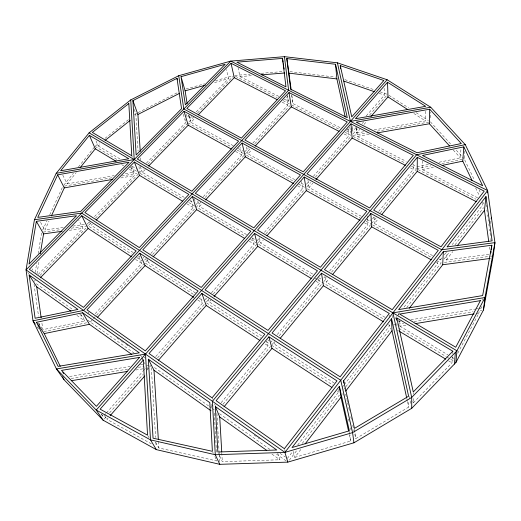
<?xml version="1.0" encoding="UTF-8"?>
<svg xmlns="http://www.w3.org/2000/svg" width="521" height="521" viewBox="0 0 521 521"><rect width="100%" height="100%" fill="white"/><g stroke="black" fill="none" stroke-linecap="round" stroke-linejoin="round"><path stroke-width="0.39" stroke-dasharray="2.6 1.95" d="M378.747 211.35L413.296 169.397L413.303 163.926M452.417 356.657L451.941 362.877L413.27 402.902L413.277 397.432M413.283 394.306L413.283 392.743M477.64 197.798L422.264 169.553L422.381 160.95M374.156 129.918L425.423 120.905L425.598 110.387M430.483 117.759L430.62 112.093M404.042 307.077L437.718 263.398L437.848 260.331M438.988 259.126L440.408 259.907L440.512 257.595M488.841 254.333L446.347 259.999L446.771 252.288M439.053 162.259L460.362 157.83L461 148.303M464.81 150.992L464.237 158.931L474.468 180.201M452.658 353.551L452.84 351.219M483 202.676L482.752 204.981L452.228 244.577M457.796 353.225L478.916 313.082L479.099 311.525M490.619 223.646L491.003 220.455M478.74 308.497L481.13 308.1L481.319 306.53M482.081 300.272L482.27 298.709M35.22 272.437L36.73 263.02M38.248 253.59L41.673 232.294M36.978 273.746L39.225 260.194M481.13 308.1L481.417 306.524M63.249 227.443L44.923 229.995L49 221.125M42.683 230.106L47.053 220.637M49.742 214.808L62.513 187.117M289.324 460.186L297.25 449.877M302.206 443.436L339.366 395.133M343.827 389.343L345.312 387.409M345.807 386.764L390.867 328.197M406.66 307.677L441.17 262.818L437.633 260.858M444.133 258.963L449.571 251.904M455.002 244.844L483.644 207.619M293.089 451.329L294.788 457.379L301.672 448.418M400.519 321.496L398.923 321.757L399.907 320.48M446.347 259.999L452.782 251.61M287.325 458.473L292.756 451.433M297.699 445.025L338.676 391.87L338.318 389.513M342.232 387.259L343.717 385.332M344.212 384.687L389.786 325.573L389.688 323.15M395.133 318.637L397.608 315.426M398.103 314.788L400.577 311.578M440.408 259.907L442.381 257.354M444.348 254.802L445.826 252.88M62.807 175.147L67.17 183.887L76.209 172.614M63.855 185.137L73.396 173.246M78.424 166.994L93.995 147.593M223.027 404.224L270.51 346.465M272.053 344.583L274.105 342.082M279.236 335.843L322.864 282.779M323.886 281.529L326.967 277.784M331.584 272.164L370.587 224.72M371.616 223.47L376.26 217.817M380.395 212.796L416.012 169.468M334.254 383.046L275.055 344.622L276.084 343.372M384.967 317.263L326.276 282.2L329.376 278.429M432.606 255.603L374.423 223.529L378.031 219.133M221.132 402.733L268.028 345.788L266.765 341.157M271.102 342.056L272.131 340.806M277.276 334.56L319.451 283.352L318.585 277.869M323.886 277.967L324.915 276.71M329.565 271.07L367.78 224.668L367.403 219.165M372.561 218.859L374.111 216.983M104.213 418.995L106.349 416.553M109.553 412.879L143.177 374.365M146.915 370.086L149.052 367.637M149.586 367.025L151.188 365.195L144.786 366.256M157.563 357.888L204.323 304.336M206.446 301.9L208.569 299.471M213.343 294L261.106 239.295M265.899 233.805L304.785 189.266M306.915 186.824L310.64 182.558M315.426 177.075L351.063 136.255M353.186 133.832L357.419 128.98M362.18 123.523L363.769 121.706M369.591 115.037L387.585 94.425M151.357 443.84L106.948 419.359L108.01 418.135M261.594 335.882L209.292 301.939L210.888 300.103M312.633 274.053L260.656 243.007L263.313 239.96M361.313 216.306L309.051 187.488L312.769 183.216M356.11 127.463L356.533 133.011L359.731 129.345M363.997 124.447L366.133 121.999M101.035 414.247L103.288 416.572L105.952 413.524M106.486 412.912L142.728 371.473M143.255 370.867L145.392 368.425L144.662 367.051M155.772 356.553L202.539 303.079L200.331 297.055M206.687 298.338L205.619 299.555L204.805 297.289M211.48 292.854L254.092 244.128L252.574 238.064M256.99 240.813L259.647 237.778M264.427 232.314L302.655 188.595L301.503 181.393M306.452 184.258L309.116 181.21M313.368 176.345L348.484 136.196L347.872 129.084M352.359 128.778L352.886 131.162L356.09 127.502M366.224 115.909L384.368 95.167L384.114 88.218M195.479 292.978L148.166 262.265L149.266 261.067M246.609 234.613L199.536 206.492L201.738 204.102M294.769 179.615L248.029 153.845L251.858 149.683M95.167 313.707L141.673 263.379L138.436 256.065M146.401 258.26L144.747 260.044L143.47 257.113M150.803 253.493L193.213 207.592L190.81 200.279M196.117 204.447L198.872 201.464M203.281 196.691L241.868 154.932L240.051 147.267M244.61 151.963L248.445 147.814M252.822 143.073L287.872 105.138L286.583 97.18M90.309 322.011L144.363 263.418M147.651 259.855L144.916 262.818L193.714 294.573M152.581 254.515L195.277 208.231M200.787 202.252L196.371 207.039L244.896 236.098M205.202 197.466L243.841 155.584M249.865 149.058L244.948 154.392L293.108 181.002M254.789 143.724L289.78 105.796M133.226 252.568L91.201 225.293L92.321 224.134M184.271 197.374L142.461 172.399L145.281 169.488M233.31 145.737L190.94 122.376L194.874 118.313M38.28 274.391L82.976 228.406L78.664 219.94M87.15 224.108L89.397 221.796M94.451 216.599L134.307 175.584L130.771 166.687M146.368 163.171L185.763 122.637L185.281 119.465M188.341 114.926L189.488 118.808L191.748 116.476M196.274 111.82L228.517 78.645L226.42 69.567M34.269 281.275L35.402 280.109M39.928 275.44L85.809 228.172M90.328 223.509L88.075 225.834L131.383 254.014M95.408 218.279L138.28 174.099M139.973 172.353L143.36 168.863M147.879 164.206L193.571 117.121M197.498 113.077L233.395 76.092M95.486 145.952L99.394 142.839M105.04 138.332L128.882 119.296M134.535 114.789L136.971 113.187M96.027 140.963L98.176 145.945L100.683 143.939M352.782 425.37L355.797 438.643L408.705 407.096L408.653 400.89M138.117 112.601L177.817 92.458M294.788 457.379L350.783 441.013L349.891 434.735M185.971 89.019L204.545 83.79M215.381 80.742L232.405 75.949M214.574 82.572L228.517 78.645M416.95 166.844L428.79 164.389M416.526 168.837L430.841 165.867M441.971 163.555L464.237 158.931L456.044 149.95M422.264 169.553L433.387 167.248M80.768 314.215L84.799 321.027L42.846 329.65L41.83 322.519M43.92 331.538L88.739 322.336M67.17 183.887L114.19 175.616M125.346 173.656L134.112 172.119L131.754 166.173M356.533 133.011L363.743 131.748M64.441 186.108L112.295 177.7M121.868 176.02L137.016 173.356M353.192 135.369L367.513 132.848M377.067 131.175L428.796 122.083M120.781 177.961L134.307 175.584M356.644 127.717L357.295 136.417L369.311 134.307M69.573 376.488L130.022 366.445M140.357 364.726L145.131 363.932L144.408 362.544M410.893 319.77L474.748 309.161M475.543 309.025L477.939 308.627M71.188 378.474L127.984 369.044M138.384 367.318L143.985 366.387M393.348 324.98L403.71 323.261M414.078 321.535L473.081 311.74M480.258 310.549L481.853 310.282M135.831 370.014L145.392 368.425M399.789 320.539L399.92 326.192L407.096 325M476.52 313.479L478.916 313.082M72.81 226.107L84.76 224.44M43.276 232.073L60.872 229.624M71.273 228.172L87.274 225.945M69.306 230.308L82.976 228.406M444.374 262.389L490.02 256.319M490.821 256.208L493.224 255.889M234.756 75.447L249.956 74.223M261.158 73.318L283.522 71.514M238.012 67.476L239.979 76.587L252.789 75.552M219.758 456.149L222.298 461.658L279.901 459.769L277.263 451.505M289.923 71.638L335.576 77.128M155.545 442.388L158.872 447.982L216.931 460.968L214.652 456.142M344.882 79.628L373.857 89.671M379.959 91.787L386.823 94.164M379.021 93.311L384.368 95.167M239.979 76.587L278.911 96.444M283.958 99.016L288.282 101.224L287.592 95.571M291.558 94.809L292.913 103.581L340.558 127.886M346.335 130.83L348.497 131.93L348.23 128.765M357.295 136.417L406.172 161.347M412.639 164.649L416.233 166.479M235.394 76.248L277.185 97.609M282.949 100.553L290.151 104.239M291.597 104.975L339.308 129.364M345.091 132.321L350.874 135.278M353.043 136.385L404.986 162.936M411.479 166.258L415.804 168.465M417.979 169.579L475.966 199.217M482.485 202.552L483.937 203.294M282.154 102.214L287.872 105.138M344.14 133.969L348.484 136.196M410.418 167.925L413.296 169.397M238.253 148.459L243.196 151.181M301.145 183.131L305.391 185.469M366.966 219.419L370.496 221.366L370.398 219.79M187.964 122.904L232.125 147.306M237.114 150.061L243.522 153.604M298.767 184.128L304.433 187.26M307.273 188.83L360.46 218.221M366.139 221.353L371.102 224.095M372.515 224.877L431.264 257.341M235.512 151.409L241.868 154.932M297.699 185.854L302.655 188.595M364.251 222.708L367.78 224.668M436.298 262.61L437.718 263.398M98.176 145.945L120.364 159.198M132.152 166.245L137.01 169.143M189.846 200.702L193.33 202.786M252.144 237.921L255.609 239.986M318.872 277.778L320.949 279.022M399.92 326.192L447.839 354.814M452.007 357.302L454.084 358.546M94.998 146.342L117.205 159.641M130.387 167.534L136.632 171.272M140.103 173.35L183.177 199.139M188.732 202.467L195.681 206.622M250.445 239.419L257.374 243.567M258.768 244.401L311.017 275.687M315.198 278.188L317.289 279.438M317.986 279.855L383.573 319.132M398.91 328.315L446.204 356.631M446.901 357.048L453.856 361.209M121.627 164.629L123.711 165.873M129.254 169.201L134.112 172.119M186.941 203.828L193.213 207.592M249.246 241.223L254.092 244.128M315.98 281.275L319.451 283.352M388.405 324.739L389.786 325.573M397.054 329.93L398.441 330.763M448.47 360.786L451.941 362.877M388.946 95.297L408.646 107.899M416.123 112.679L428.347 120.501M413.856 113.487L425.423 120.905M138.645 256.085L139.999 256.97M267.709 339.855L269.064 340.734M136.795 257.537L142.207 261.06M199.139 298.097L203.203 300.747M206.59 302.948L260.715 338.162M266.127 341.685L269.513 343.886M271.539 345.208L332.808 385.071M135.571 259.399L141.673 263.379M197.811 299.992L202.539 303.079M265.313 344.016L268.028 345.788M337.315 390.984L338.676 391.87M116.717 337.771L120.67 340.571M121.334 341.034L125.287 343.834M125.945 344.303L129.898 347.097M143.744 356.892L145.717 358.292M211.233 404.641L213.206 406.035M254.222 435.055L259.517 438.799M280.044 453.322L285.339 457.067M36.333 283.73L72.536 309.409M79.778 314.541L83.725 317.341M87.678 320.148L133.982 352.991M141.263 358.155L143.249 359.562M154.503 367.546L208.875 406.113M209.54 406.582L211.533 407.995M212.19 408.464L214.183 409.877M219.491 413.635L269.917 449.408M276.553 454.117L286.511 461.176M76.9 315.413L84.799 321.027M271.962 454.123L279.901 459.769M430.385 121.803L451.134 144.558M453.296 150.061L460.362 157.83M37.121 326.836L38.489 328.842M38.3 322.942L41.934 328.308M101.562 414.013L103.288 416.572M104.812 416.175L106.948 419.359M27.75 272.542L28.603 273.87M31.963 268.771L32.803 270.112M147.938 435.83L149.123 437.796M88.147 311.897L88.935 313.264M40.54 222.298L44.923 229.995M140.416 354.912L141.504 356.996M141.868 357.686L142.956 359.77M147.261 367.605L147.977 368.985M89.449 221.751L91.201 225.293M479.053 189.735L480.818 193.408M475.666 188.009L479.496 196M212.698 452.007L213.35 453.381M218.494 453.387L219.445 455.458M146.902 259.334L148.166 262.265M211.122 405.67L211.76 407.162M212.073 397.823L212.659 399.229M214.724 404.146L215.316 405.553M131.774 155.733L132.354 157.225M140.175 166.446L142.461 172.399M134.197 109.403L135.786 113.786L138.072 151.057M208.218 298.917L209.292 301.939M194.222 198.586L195.642 202.982M197.804 201.067L199.536 206.492M284.609 449.434L285.065 450.939M183.197 114.125L185.763 122.637M188.882 115.401L190.94 122.376M274.254 341.529L275.055 344.622M259.38 237.687L260.656 243.007M246.453 146.942L248.029 153.845M345.683 394.13L346.745 398.819M346.927 399.6L347.455 401.938M347.637 402.72L348.699 407.409M348.875 408.19L349.409 410.528M350.828 416.78L351.714 420.681M342.877 393.648L343.235 395.237M348.595 419.008L349.135 421.385M350.561 427.728L351.102 430.105M412.912 401.313L413.27 402.902M349.383 434.755L350.783 441.013M349.695 127.007L350.386 130.146M350.561 130.934L351.076 133.291M409.096 396.403L411.017 405.136M347.807 128.772L348.497 131.93M406.79 398.35L407.311 400.734M407.487 401.528L408.705 407.096M287.39 95.636L288.282 101.224M188.993 115.61L189.488 118.808M186.629 114.255L187.234 118.189M307.963 180.273L309.051 187.488M325.475 276.703L326.276 282.2M349.448 431.603L349.78 433.954M34.041 284.258L38.534 316.208M39.544 323.398L39.883 325.794M486.223 205.209L486.445 206.811M486.888 210.009L487.109 211.611M487.552 214.815L487.773 216.417M488.21 219.615L488.431 221.217M488.874 224.421L489.095 226.023M489.538 229.22L489.76 230.823M490.085 233.174L490.411 235.525M490.841 238.657L491.056 240.22M489.466 246.961L489.792 249.344M354.567 429.187L355.797 438.643M291.903 95.577L292.913 103.581M352.509 126.401L352.886 131.162M367.188 216.02L367.351 218.377M140.644 157.928L140.8 160.338M158.462 441.502L158.872 447.982M139.016 166.453L139.413 172.933M151.337 367.631L155.616 437.451M155.909 442.322L156.163 446.386M374.052 217.224L374.423 223.529M221.783 452.723L222.298 461.658M216.925 413.374L217.381 421.463M217.426 422.27L218.696 444.921M218.742 445.729L219.009 450.58M219.054 451.388L219.191 453.817M219.237 454.625L219.647 461.906M214.326 413.133L216.534 453.674M389.356 315.088L389.454 317.504M392.424 315.368L392.541 318.611M396.872 323.502L396.937 325.912M398.721 313.642L398.76 315.27M398.884 320.135L398.923 321.757"/><path stroke-width="0.78" d="M381.639 214.737L417.197 171.396L417.295 157.342L484.204 191.135L441.007 246.817L373.642 210.139L417.295 157.342M449.493 145.873L429.382 123.757L429.708 109.215L356.234 122.174L417.041 152.744L461.313 143.536L429.708 109.215M409.252 308.308L442.694 264.753L443.338 251.721L491.844 245.228L491.257 249.891M472.182 180.748L462.791 161.145L463.794 146.876L422.459 155.466L482.648 185.73L463.794 146.876M454.416 364.042L455.374 352.404M455.94 362.46L456.93 350.796L485.018 297.517L494.95 242.636L487.636 190.549L465.266 144.636L430.737 107.241L387.116 79.746L337.419 62.826L284.44 56.672L230.738 61.1L178.729 75.721L130.745 99.915L89.117 132.835L56.216 173.317L34.432 219.738L26.05 269.878L32.999 320.825L56.437 368.946L63.985 379.672L103.145 420.219L156.359 449.63L219.784 464.328L287.833 462.114L353.961 442.785L411.72 408.308L455.94 362.46L483.449 310.021L493.224 255.889L494.95 242.636L441.782 249.761L183.802 108.967L178.729 75.721M488.705 241.386L484.471 210.341L485.963 196.554L447.07 246.895L492.111 240.852L485.963 196.554M487.382 192.855L487.636 190.549L230.738 61.1L26.05 269.878L284.896 452.384L287.833 462.114M491.192 218.859L491.388 217.264M483.449 310.021L485.018 297.517L392.925 312.867L411.701 397.464L411.72 408.308M490.867 252.998L491.062 251.448M40.28 253.818L43.575 233.883L36.359 221.34L76.509 215.714L29.02 264.082L36.359 221.34M491.844 245.228L482.648 295.576L398.624 309.591L443.338 251.721M51.377 215.955L64.291 187.879L57.675 174.822L129.006 162.246L80.781 211.363L37.746 217.4L57.675 174.822M305.111 443.938L340.981 397.217L339.353 386.302L292.02 447.552L349.337 430.815L339.353 386.302M345.644 391.147L392.007 330.77L391.551 318.741L343.619 380.779L343.945 383.137M457.236 245.808L484.471 210.341M156.359 449.63L150.484 439.867L145.502 354.098L56.437 368.946L96.229 410.053L150.484 439.867L215.277 454.735L284.896 452.384L487.636 190.549M80.221 167.599L95.284 148.811L89.391 135.33L60.625 170.784L128.817 158.742L89.391 135.33M224.063 406.771L271.982 348.367L268.901 336.82L216.111 400.669L284.381 448.679L336.996 380.871L268.901 336.82M280.2 338.357L323.391 285.716L321.496 273.199L389.291 313.473L340.128 376.833L272.047 333.01L321.496 273.199M332.47 274.652L371.707 226.837L370.867 213.493L438.259 250.36L392.222 309.695L324.453 269.631L370.867 213.493M110.146 415.686L144.792 375.941M158.384 360.35L206.212 305.469L201.855 293.447L149.052 353.512L212.073 397.823L264.863 334.208L201.855 293.447M214.085 296.436L257.758 246.329L254.593 233.46L205.007 289.858L268.015 330.412L317.478 270.816L254.593 233.46M267.032 235.694L306.315 190.621L304.205 177.029L366.862 211.305L320.428 267.253L257.556 230.093L304.205 177.029M315.96 179.556L352.131 138.058L350.965 123.842L413.316 155.33L369.636 207.964L306.999 173.858L350.965 123.842M370.932 116.496L387.995 96.913L387.533 82.246L425.67 106.343L355.452 118.736L387.533 82.246M387.116 79.746L96.229 410.053L103.145 420.219M97.479 317.289L145.085 265.606L139.648 253.199L86.968 309.852L145.313 350.88L198.117 291.024L139.648 253.199M153.122 256.886L196.632 209.644L192.373 196.495L142.793 249.813L201.269 287.455L250.861 231.239L192.373 196.495M205.6 199.908L245.287 156.821L242.076 143.041L195.336 193.311L253.825 227.879L300.48 174.991L242.076 143.041M255.147 146.121L291.285 106.89L289.018 92.562L347.253 121.966L303.274 171.826L244.877 140.032L289.018 92.562M40.293 277.823L88.134 228.459L81.758 215.753L29.326 269.318L83.503 307.416L136.17 250.953L81.758 215.753M96.261 220.07L139.563 175.388L134.353 162.038L84.897 212.548L139.315 247.579L188.889 194.431L134.353 162.038M148.667 165.991L188.192 125.203L184.03 111.286L137.316 159.009L191.858 191.253L238.598 141.139L184.03 111.286M198.254 114.828L234.255 77.675L231.037 63.275L186.831 108.427L241.399 138.137L285.547 90.804L231.037 63.275M105.073 140.436L130.152 120.39M140.24 151.487L137.915 114.477L179.725 93.246M176.984 78.365L181.569 108.707L136.15 154.965L132.907 100.605L176.984 78.365L177.427 79.856M284.896 452.384L352.58 432.612L411.701 397.464L456.93 350.796L89.117 132.835M187.124 103.633L185.131 90.862L205.274 85.19M181.021 76.685L225.196 64.265L185.365 104.832L181.021 76.685L185.131 90.862M465.266 144.636L416.611 154.757L212.405 401.274L215.277 454.735L219.784 464.328M442.127 165.431L462.791 161.145M36.509 322.252L82.644 312.763L139.322 352.834L58.092 366.38L36.509 322.252L44.226 333.596L60.254 366.256M44.226 333.596L89.423 324.316L131.865 354.501M56.216 173.317L134.21 159.556L130.745 99.915M430.737 107.241L350.425 121.413L337.419 62.826M64.291 187.879L112.829 179.354M377.321 132.901L429.382 123.757M71.331 380.714L127.072 371.466M415.081 323.671L474.13 313.876M34.432 219.738L81.712 213.102L340.747 380.258L352.58 432.612L353.961 442.785M43.575 233.883L62.071 231.311M442.694 264.753L490.176 258.442M282.493 58.411L236.866 62.162L285.977 86.857L282.493 58.411L283.105 62.24M261.594 74.848L284.811 72.979M286.837 58.58L335.511 64.265L347.273 117.668L290.692 89.221L286.837 58.58L291.2 89.977M289.077 73.161L336.905 78.931L345.208 116.906M340.278 65.639L383.84 80.495L351.747 116.88L340.278 65.639L340.552 68.726M343.88 81.1L374.436 91.716M234.255 77.675L277.146 99.648M291.285 106.89L339.073 131.37M352.131 138.058L405.384 165.339M417.197 171.396L476.272 201.66M188.192 125.203L231.272 149.065M245.287 156.821L293.453 183.496M306.315 190.621L360.011 220.363M371.707 226.837L431.329 259.862M95.284 148.811L116.085 161.295M139.563 175.388L182.76 201.314M196.632 209.644L244.401 238.312M257.758 246.329L311.128 278.364M323.391 285.716L383.567 321.835M399.138 331.18L445.689 359.119M387.995 96.913L407.728 109.56M88.134 228.459L131.507 256.742M145.085 265.606L193.753 297.348M206.212 305.469L259.875 340.473M271.982 348.367L331.87 387.429M29.137 274.938L77.948 309.441L35.122 318.253L29.137 274.938L36.757 286.869L70.98 311.2M148.342 359.203L209.839 402.681L212.373 451.316L153.057 438.194L148.342 359.203L153.988 370.229L158.312 439.073M215.342 406.569L276.781 450.001L217.856 452.013L215.342 406.569L219.725 416.976L221.738 451.909M153.988 370.229L211.012 410.776M219.725 416.976L266.674 450.359M62.807 372.287L63.679 373.55M35.291 324.166L32.999 320.825L83.562 310.425L288.608 90.263L284.44 56.672M82.644 312.763L89.423 324.316M62.559 376.748L63.985 379.672M132.907 100.605L137.915 114.477M343.619 380.779L354.462 428.399L408.62 396.234L391.551 318.741M340.981 397.217L348.51 430.847M392.007 330.77L406.621 397.556M283.352 63.777L283.717 66.076M283.958 67.606L284.205 69.143M36.757 286.869L41.152 317.764M335.511 64.265L336.905 78.931M396.735 318.683L396.781 320.291M480.388 300.637L455.745 347.247L399.64 314.078L480.388 300.637M143.308 360.044L100.117 409.167L147.547 435.172L143.308 360.044M139.569 357.393L96.392 406.341L61.491 370.398L139.569 357.393M452.84 351.219L413.283 391.961L396.715 317.882L452.84 351.219M128.83 103.542L92.347 132.425L131.774 155.733L128.83 103.542"/></g></svg>
